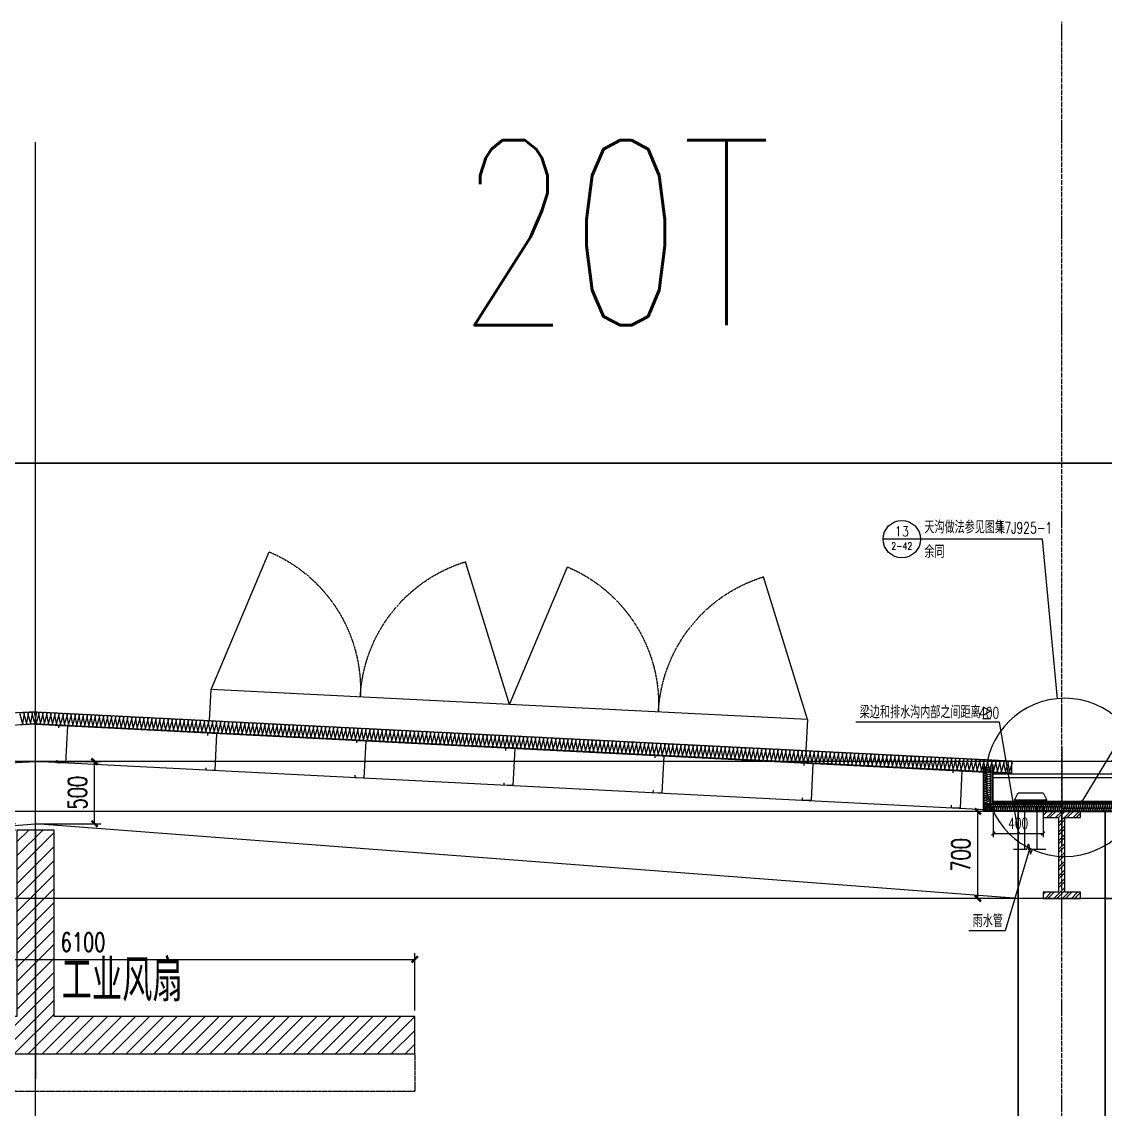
# Model space of a CAD drawing. Extents: x -1899985 to 1774885, y 556286 to 2175695.
# Drawn here: x -1080256 to -1071545, y 580763 to 589505 of the extents above; entities that cross this region are included whole.
import ezdxf
from ezdxf.enums import TextEntityAlignment as Align

# ---------------------------------------------------------------- set-up
doc = ezdxf.new("R2010")
doc.units = 0
doc.header["$LTSCALE"] = 10
doc.header["$MEASUREMENT"] = 0
for name, pattern in [('20剖面图$0$__DASH', [0.35, 0.25, -0.1]), ('20剖面图$0$DASH', [0.35, 0.25, -0.1]), ('20剖面图$0$DOTE', [2.42, 2, -0.2, 0.02, -0.2])]:
    doc.linetypes.add(name, pattern=pattern)
doc.layers.get('Defpoints').update_dxf_attribs({"color": 210})
for name, color, linetype in [('20剖面图$0$A-AXIS-DOTE', 14, '20剖面图$0$DOTE'), ('20剖面图$0$A-AXIS-SYMB', 3, 'Continuous'), ('20剖面图$0$A-HATCH-2', 251, 'Continuous'), ('20剖面图$0$A-LIN-V', 9, 'Continuous'), ('20剖面图$0$A-SFCE', 30, 'Continuous'), ('20剖面图$0$AS-COLN', 6, 'Continuous'), ('20剖面图$0$COLUMN', 9, 'Continuous'), ('20剖面图$0$DIM_SYMB', 3, 'Continuous'), ('20剖面图$0$PUB_TEXT', 7, 'Continuous'), ('20剖面图$0$建-墙-填充', 8, 'Continuous'), ('20剖面图$0$建-尺寸', 3, 'Continuous'), ('20剖面图$0$建-文字', 7, 'Continuous'), ('20剖面图$0$建-柱-钢', 9, 'Continuous'), ('A-LIN-V', 9, 'Continuous')]:
    doc.layers.add(name, color=color, linetype=linetype)
doc.styles.add('20剖面图$0$_TCH_DIM', font='SIMPLEX', dxfattribs={"bigfont": 'GBCBIG'})
doc.styles.add('20剖面图$0$_TCH_DIM_T3', font='SIMPLEX', dxfattribs={"width": 0.705882, "bigfont": 'GBCBIG'})
doc.styles.add('20剖面图$0$A-DIM_T3', font='SIMPLEX', dxfattribs={"width": 0.705882, "bigfont": 'GBCBIG'})
doc.styles.add('20剖面图$0$A-STANDARD', font='SIMPLEX', dxfattribs={"bigfont": 'GBCBIG'})
doc.dimstyles.new('20剖面图$0$_TCH_ARCH&&30', dxfattribs={"dimtxt": 89.25, "dimasz": 30, "dimexe": 30, "dimexo": 30, "dimgap": 37.875, "dimtad": 1, "dimdec": 0, "dimzin": 0, "dimdsep": 46, "dimtxsty": '20剖面图$0$_TCH_DIM_T3', "dimblk": '20剖面图$0$_ArchTick', "dimcen": 0.09, "dimclrt": 7, "dimazin": 2, "dimtfac": 1, "dimtdec": 0, "dimtix": 1, "dimtmove": 2, "dimatfit": 3, "dimfxl": 1, "dimtolj": 1, "dimtzin": 0, "dimarcsym": 0})
doc.dimstyles.new('20剖面图$0$A-DIM&&50', dxfattribs={"dimtxt": 148.75, "dimasz": 50, "dimexe": 50, "dimexo": 50, "dimgap": 63.125, "dimtad": 1, "dimdec": 0, "dimzin": 0, "dimdsep": 46, "dimtxsty": '20剖面图$0$A-DIM_T3', "dimblk": '20剖面图$0$_ArchTick', "dimcen": 0.09, "dimclrt": 7, "dimazin": 2, "dimtfac": 1, "dimtdec": 0, "dimtix": 1, "dimtmove": 2, "dimatfit": 3, "dimfxl": 1, "dimtolj": 1, "dimtzin": 0, "dimarcsym": 0})

# ---------------------------------------------------------------- blocks, each defined once
blk = doc.blocks.new('20剖面图$0$23423wer')
at = {"color": 1, "linetype": '20剖面图$0$DASH', "style": '20剖面图$0$A-STANDARD', "width": 0.705882}
blk.add_text('20T', height=1094.76, dxfattribs=at).set_placement((-1670578.3, 546945.3))
blk = doc.blocks.new('20剖面图$0$G$CBF9D2CED')
at = {"layer": '20剖面图$0$建-墙-填充'}
h = blk.add_hatch(dxfattribs=at)
h.set_pattern_fill('金属', color=256, scale=20, style=0)
h.set_pattern_definition([(45, (0, 0), (-35.3553, 35.3553), []), (45, (23.57, 0), (-35.3553, 35.3553), [])])
h.paths.add_polyline_path([(-150, 0), (-150, -50), (-25, -50), (-25, -650), (-150, -650), (-150, -700), (150, -700), (150, -650), (25, -650), (25, -50), (150, -50), (150, 0)])
at = {"layer": '20剖面图$0$建-柱-钢'}
for p, q in [((-150, 0), (-150, -50)), ((150, 0), (-150, 0)), ((150, -50), (150, 0)), ((-150, -50), (-25, -50)), ((-25, -50), (-25, -650)), ((25, -650), (25, -50)), ((25, -50), (150, -50)), ((-25, -650), (-150, -650)), ((-150, -650), (-150, -700)), ((150, -650), (25, -650)), ((150, -700), (150, -650)), ((-150, -700), (150, -700))]:
    blk.add_line(p, q, dxfattribs=at)
blk = doc.blocks.new('20剖面图$0$_ArchTick')
at = {"color": 0, "linetype": 'ByBlock', "const_width": 0.4}
blk.add_lwpolyline([(-0.5, -0.5), (0.5, 0.5)], dxfattribs=at)
blk = doc.blocks.new('*D548')
at = {"layer": '20剖面图$0$建-尺寸', "color": 0, "lineweight": -2, "transparency": 16777216}
for p, q in [((-519.6, 2150), (-519.6, 2200)), ((-160, 2150), (-569.6, 2150)), ((-160, 2100), (-569.6, 2100)), ((-519.6, 2100), (-519.6, 2150)), ((-519.6, 2100), (-519.6, 2050))]:
    blk.add_line(p, q, dxfattribs=at)
at = {"layer": 'Defpoints', "color": 0, "transparency": 16777216}
for p in [(-519.6, 2150), (-110, 2150), (-110, 2100)]:
    blk.add_point(p, dxfattribs=at)
at = {"layer": '20剖面图$0$建-尺寸', "color": 0, "lineweight": -2, "transparency": 16777216, "xscale": 50, "yscale": 50, "zscale": 50}
for p, rotation in [((-519.6, 2150), 270), ((-519.6, 2100), 90)]:
    blk.add_blockref('20剖面图$0$_ArchTick', p, dxfattribs=dict(at, rotation=rotation))
at = {"layer": '20剖面图$0$建-尺寸', "color": 7, "transparency": 16777216, "insert": (-657.1, 2125), "char_height": 148.75, "attachment_point": 5, "rotation": 90, "style": '20剖面图$0$A-DIM_T3'}
blk.add_mtext('\\A1;50', dxfattribs=at)
blk = doc.blocks.new('*D549')
at = {"layer": '20剖面图$0$建-尺寸', "color": 0, "lineweight": -2, "transparency": 16777216}
for p, q in [((-160, 2100), (-569.6, 2100)), ((-519.6, 300), (-519.6, 2100)), ((-160, 300), (-569.6, 300))]:
    blk.add_line(p, q, dxfattribs=at)
at = {"layer": 'Defpoints', "color": 0, "transparency": 16777216}
for p in [(-519.6, 2100), (-110, 2100), (-110, 300)]:
    blk.add_point(p, dxfattribs=at)
at = {"layer": '20剖面图$0$建-尺寸', "color": 0, "lineweight": -2, "transparency": 16777216, "xscale": 50, "yscale": 50, "zscale": 50}
for p, rotation in [((-519.6, 2100), 90), ((-519.6, 300), 270)]:
    blk.add_blockref('20剖面图$0$_ArchTick', p, dxfattribs=dict(at, rotation=rotation))
at = {"layer": '20剖面图$0$建-尺寸', "color": 7, "transparency": 16777216, "insert": (-657.1, 1200), "char_height": 148.75, "attachment_point": 5, "rotation": 90, "style": '20剖面图$0$A-DIM_T3'}
blk.add_mtext('\\A1;1800', dxfattribs=at)
blk = doc.blocks.new('*D550')
at = {"layer": '20剖面图$0$建-尺寸', "color": 0, "lineweight": -2, "transparency": 16777216}
for p, q in [((-519.6, 300), (-519.6, 350)), ((-160, 300), (-569.6, 300)), ((-519.6, 0), (-519.6, 300)), ((-160, 0), (-569.6, 0)), ((-519.6, 0), (-519.6, -50))]:
    blk.add_line(p, q, dxfattribs=at)
at = {"layer": 'Defpoints', "color": 0, "transparency": 16777216}
for p in [(-519.6, 300), (-110, 300), (-110, 0)]:
    blk.add_point(p, dxfattribs=at)
at = {"layer": '20剖面图$0$建-尺寸', "color": 0, "lineweight": -2, "transparency": 16777216, "xscale": 50, "yscale": 50, "zscale": 50}
for p, rotation in [((-519.6, 300), 270), ((-519.6, 0), 90)]:
    blk.add_blockref('20剖面图$0$_ArchTick', p, dxfattribs=dict(at, rotation=rotation))
at = {"layer": '20剖面图$0$建-尺寸', "color": 7, "transparency": 16777216, "insert": (-657.1, 150), "char_height": 148.75, "attachment_point": 5, "rotation": 90, "style": '20剖面图$0$A-DIM_T3'}
blk.add_mtext('\\A1;300', dxfattribs=at)
blk = doc.blocks.new('*D551')
at = {"layer": '20剖面图$0$建-尺寸', "color": 0, "lineweight": -2, "transparency": 16777216}
for p, q in [((-3050, 650), (-3050, 1110.2)), ((-3050, 1060.2), (3050, 1060.2)), ((3050, 650), (3050, 1110.2))]:
    blk.add_line(p, q, dxfattribs=at)
at = {"layer": 'Defpoints', "color": 0, "transparency": 16777216}
for p in [(3050, 1060.2), (-3050, 600), (3050, 600)]:
    blk.add_point(p, dxfattribs=at)
at = {"layer": '20剖面图$0$建-尺寸', "color": 0, "lineweight": -2, "transparency": 16777216, "xscale": 50, "yscale": 50, "zscale": 50, "rotation": 180}
blk.add_blockref('20剖面图$0$_ArchTick', (-3050, 1060.2), dxfattribs=at)
at = {"layer": '20剖面图$0$建-尺寸', "color": 0, "lineweight": -2, "transparency": 16777216, "xscale": 50, "yscale": 50, "zscale": 50}
blk.add_blockref('20剖面图$0$_ArchTick', (3050, 1060.2), dxfattribs=at)
at = {"layer": '20剖面图$0$建-尺寸', "color": 7, "transparency": 16777216, "insert": (382.4, 1197.7), "char_height": 148.75, "attachment_point": 5, "style": '20剖面图$0$A-DIM_T3'}
blk.add_mtext('\\A1;6100', dxfattribs=at)
blk = doc.blocks.new('*D595')
at = {"layer": '20剖面图$0$建-尺寸', "color": 0, "lineweight": -2, "transparency": 16777216}
for p, q in [((8250, 1100), (8775, 1100)), ((8725, 600), (8725, 1100)), ((8250, 600), (8775, 600))]:
    blk.add_line(p, q, dxfattribs=at)
at = {"layer": 'Defpoints', "color": 0, "transparency": 16777216}
for p in [(8200, 1100), (8725, 1100), (8200, 600)]:
    blk.add_point(p, dxfattribs=at)
at = {"layer": '20剖面图$0$建-尺寸', "color": 0, "lineweight": -2, "transparency": 16777216, "xscale": 50, "yscale": 50, "zscale": 50}
for p, rotation in [((8725, 1100), 90), ((8725, 600), 270)]:
    blk.add_blockref('20剖面图$0$_ArchTick', p, dxfattribs=dict(at, rotation=rotation))
at = {"layer": '20剖面图$0$建-尺寸', "color": 7, "transparency": 16777216, "insert": (8587.5, 850), "char_height": 148.75, "attachment_point": 5, "rotation": 90, "style": '20剖面图$0$A-DIM_T3'}
blk.add_mtext('\\A1;500', dxfattribs=at)
blk = doc.blocks.new('20剖面图$0$CURVEPATTERNLIB$SYSLIB$岩棉板')
at = {"color": 0}
for p, q in [((0, -17), (12, -67)), ((12, -67), (24, -17))]:
    blk.add_line(p, q, dxfattribs=at)
for centre, start, end in [((12, -17), 0, 180), ((0, -67), 270, 0), ((24, -67), 180, 270)]:
    blk.add_arc(centre, 12, start, end, dxfattribs=at)
blk = doc.blocks.new('*D596')
at = {"layer": '20剖面图$0$建-尺寸', "color": 0, "lineweight": -2, "transparency": 16777216}
for p, q in [((16150, 700), (15776.2, 700)), ((15826.2, 0), (15826.2, 700)), ((16150, 0), (15776.2, 0))]:
    blk.add_line(p, q, dxfattribs=at)
at = {"layer": 'Defpoints', "color": 0, "transparency": 16777216}
for p in [(15826.2, 700), (16200, 700), (16200, 0)]:
    blk.add_point(p, dxfattribs=at)
at = {"layer": '20剖面图$0$建-尺寸', "color": 0, "lineweight": -2, "transparency": 16777216, "xscale": 50, "yscale": 50, "zscale": 50}
for p, rotation in [((15826.2, 700), 90), ((15826.2, 0), 270)]:
    blk.add_blockref('20剖面图$0$_ArchTick', p, dxfattribs=dict(at, rotation=rotation))
at = {"layer": '20剖面图$0$建-尺寸', "color": 7, "transparency": 16777216, "insert": (15688.7, 350), "char_height": 148.75, "attachment_point": 5, "rotation": 90, "style": '20剖面图$0$A-DIM_T3'}
blk.add_mtext('\\A1;700', dxfattribs=at)
blk = doc.blocks.new('*D597')
at = {"layer": '20剖面图$0$建-尺寸', "color": 0, "lineweight": -2, "transparency": 16777216}
for p, q in [((350, 700), (836.4, 700)), ((786.4, 0), (786.4, 700)), ((350, 0), (836.4, 0))]:
    blk.add_line(p, q, dxfattribs=at)
at = {"layer": 'Defpoints', "color": 0, "transparency": 16777216}
for p in [(300, 700), (786.4, 700), (300, 0)]:
    blk.add_point(p, dxfattribs=at)
at = {"layer": '20剖面图$0$建-尺寸', "color": 0, "lineweight": -2, "transparency": 16777216, "xscale": 50, "yscale": 50, "zscale": 50}
for p, rotation in [((786.4, 700), 90), ((786.4, 0), 270)]:
    blk.add_blockref('20剖面图$0$_ArchTick', p, dxfattribs=dict(at, rotation=rotation))
at = {"layer": '20剖面图$0$建-尺寸', "color": 7, "transparency": 16777216, "insert": (648.9, 350), "char_height": 148.75, "attachment_point": 5, "rotation": 90, "style": '20剖面图$0$A-DIM_T3'}
blk.add_mtext('\\A1;700', dxfattribs=at)
blk = doc.blocks.new('*D594')
at = {"layer": '20剖面图$0$建-尺寸', "color": 0, "lineweight": -2, "transparency": 16777216}
for p, q in [((-1777489.3, 580880.8), (-1777473.7, 581190.4)), ((-1777476.2, 581140.5), (-1772682.3, 580899.3)), ((-1772695.3, 580639.6), (-1772679.7, 580949.2))]:
    blk.add_line(p, q, dxfattribs=at)
at = {"layer": 'Defpoints', "color": 0, "transparency": 16777216}
for p in [(-1772682.3, 580899.3), (-1777491.8, 580830.9), (-1772697.8, 580589.7)]:
    blk.add_point(p, dxfattribs=at)
at = {"layer": '20剖面图$0$建-尺寸', "color": 0, "lineweight": -2, "transparency": 16777216, "xscale": 50, "yscale": 50, "zscale": 50}
for p, rotation in [((-1777476.2, 581140.5), 177.1195904165195), ((-1772682.3, 580899.3), 357.1195904165195)]:
    blk.add_blockref('20剖面图$0$_ArchTick', p, dxfattribs=dict(at, rotation=rotation))
at = {"layer": '20剖面图$0$建-尺寸', "color": 7, "transparency": 16777216, "insert": (-1775072.3, 581157.2), "char_height": 148.75, "attachment_point": 5, "rotation": 357.11959, "style": '20剖面图$0$A-DIM_T3'}
blk.add_mtext('\\A1;4800', dxfattribs=at)
blk = doc.blocks.new('20剖面图$0$$LinePat$岩棉板')
at = {"color": 0}
for p, q in [((0, -17), (12, -67)), ((12, -67), (24, -17))]:
    blk.add_line(p, q, dxfattribs=at)
for points in [[(24, -1.5), (0, -1.5)], [(24, -84), (0, -84)]]:
    blk.add_lwpolyline(points)
for centre, start, end in [((12, -17), 0, 180), ((0, -67), 270, 0), ((24, -67), 180, 270)]:
    blk.add_arc(centre, 12, start, end, dxfattribs=at)
blk = doc.blocks.new('*D572')
at = {"layer": '20剖面图$0$A-AXIS-SYMB', "color": 0, "lineweight": -2, "transparency": 16777216}
for p, q in [((1161223.6, -3405789.3), (1161223.6, -3406047.3)), ((1161623.6, -3405789.3), (1161623.6, -3406047.3)), ((1161223.6, -3406017.3), (1161623.6, -3406017.3))]:
    blk.add_line(p, q, dxfattribs=at)
at = {"layer": 'Defpoints', "color": 0, "transparency": 16777216}
for p in [(1161223.6, -3405759.3), (1161623.6, -3405759.3), (1161623.6, -3406017.3)]:
    blk.add_point(p, dxfattribs=at)
at = {"layer": '20剖面图$0$A-AXIS-SYMB', "color": 0, "lineweight": -2, "transparency": 16777216, "xscale": 30, "yscale": 30, "zscale": 30, "rotation": 180}
blk.add_blockref('20剖面图$0$_ArchTick', (1161223.6, -3406017.3), dxfattribs=at)
at = {"layer": '20剖面图$0$A-AXIS-SYMB', "color": 0, "lineweight": -2, "transparency": 16777216, "xscale": 30, "yscale": 30, "zscale": 30}
blk.add_blockref('20剖面图$0$_ArchTick', (1161623.6, -3406017.3), dxfattribs=at)
at = {"layer": '20剖面图$0$A-AXIS-SYMB', "color": 7, "transparency": 16777216, "insert": (1161423.6, -3405934.8), "char_height": 89.25, "attachment_point": 5, "style": '20剖面图$0$_TCH_DIM_T3'}
blk.add_mtext('\\A1;400', dxfattribs=at)
blk = doc.blocks.new('20剖面图$0$G$C2C10B007')
at = {"layer": '20剖面图$0$A-LIN-V'}
h = blk.add_hatch(dxfattribs=at)
h.set_pattern_fill('ANSI31', color=252, scale=50)
h.set_pattern_definition([(45, (0, 400), (-56.1266, 56.1266), [])])
h.paths.add_polyline_path([(-150, 600), (-3050, 600), (-3050, 300), (3050, 300), (3050, 600), (150, 600), (150, 2100), (-150, 2100)])
at = {"layer": '20剖面图$0$A-AXIS-DOTE', "linetype": '20剖面图$0$__DASH', "ltscale": 2}
blk.add_lwpolyline([(0, 2100), (0, 100)], dxfattribs=at)
at = {"layer": '20剖面图$0$A-LIN-V'}
blk.add_lwpolyline([(-150, 600), (-3050, 600), (-3050, 300), (3050, 300), (3050, 600), (150, 600), (150, 2100), (-150, 2100), (-150, 600)], dxfattribs=at)
at = {"layer": '20剖面图$0$A-SFCE', "linetype": '20剖面图$0$DASH'}
for p, q in [((-3050, 300), (-3050, 0)), ((3050, 300), (3050, 0)), ((-3050, 0), (3050, 0))]:
    blk.add_line(p, q, dxfattribs=at)
at = {"layer": '20剖面图$0$建-文字', "style": '20剖面图$0$A-STANDARD'}
blk.add_text('工业风扇', height=337.59, dxfattribs=at).set_placement((210.4, 722.5))
at = {"layer": '20剖面图$0$建-尺寸'}
for p1, p2, picture, middle in [((-110, 2100), (-110, 2150), '*D548', (-657.1, 2125)), ((-110, 300), (-110, 2100), '*D549', (-657.1, 1200)), ((-110, 0), (-110, 300), '*D550', (-657.1, 150))]:
    dim = blk.add_aligned_dim(p1=p1, p2=p2, distance=409.6, dimstyle='20剖面图$0$A-DIM&&50', dxfattribs=at)
    dim.commit()
    dim.dimension.update_dxf_attribs({"geometry": picture, "text_midpoint": middle})
dim = blk.add_linear_dim(base=(3050, 1060.2), p1=(-3050, 600), p2=(3050, 600), angle=0, dimstyle='20剖面图$0$A-DIM&&50', dxfattribs=at)
dim.commit()
dim.dimension.update_dxf_attribs({"geometry": '*D551', "text_midpoint": (382.4, 1197.7), "dimtype": 161})
blk = doc.blocks.new('20剖面图$0$55555')
at = {"layer": '20剖面图$0$A-AXIS-DOTE', "linetype": '20剖面图$0$__DASH', "ltscale": 2}
blk.add_line((8250, -3360.7), (8250, 6078.5), dxfattribs=at)
at = {"layer": '20剖面图$0$A-LIN-V', "color": 4}
for p, q in [((350, 700), (8250, 1100)), ((16150, 700), (8250, 1100)), ((350, 0), (8250, 600)), ((16150, 0), (8250, 600))]:
    blk.add_line(p, q, dxfattribs=at)
at = {"layer": '20剖面图$0$A-LIN-V'}
for points in [[(8436.4, 1371), (8437.4, 1390.9), (8507.3, 1387.4), (8492.3, 1087.8), (8422.3, 1091.3), (8423.3, 1111.3)], [(9634.9, 1310.7), (9635.9, 1330.6), (9705.8, 1327.1), (9690.7, 1027.5), (9620.8, 1031), (9621.8, 1051)], [(10833.4, 1250.4), (10834.4, 1270.3), (10904.3, 1266.8), (10889.2, 967.2), (10819.3, 970.7), (10820.3, 990.7)], [(12031.9, 1190.1), (12032.9, 1210), (12102.8, 1206.5), (12087.7, 906.9), (12017.8, 910.4), (12018.8, 930.4)], [(13230.3, 1129.8), (13231.4, 1149.7), (13301.3, 1146.2), (13286.2, 846.6), (13216.3, 850.1), (13217.3, 870.1)], [(14428.8, 1069.5), (14429.8, 1089.4), (14499.7, 1085.9), (14484.7, 786.3), (14414.8, 789.8), (14415.8, 809.8)], [(15627.3, 1009.2), (15628.3, 1029.1), (15698.2, 1025.6), (15683.2, 726), (15613.2, 729.5), (15614.3, 749.5)]]:
    blk.add_lwpolyline(points, dxfattribs=at)
at = {"layer": '20剖面图$0$AS-COLN'}
for p, q in [((8250, 1500.5), (401.1, 1105.6)), ((8250, 1500.5), (16098.9, 1105.6)), ((8250, 1400.4), (400.1, 1005.4)), ((8250, 1400.4), (16099.9, 1005.4)), ((16099.9, 1005.4), (16098.9, 1105.6))]:
    blk.add_line(p, q, dxfattribs=at)
at = {"layer": '20剖面图$0$COLUMN'}
for points in [[(-350, 700), (-350, -14200), (350, -14200), (350, 700)], [(16850, 700), (16850, -14200), (16150, -14200), (16150, 700)]]:
    blk.add_lwpolyline(points, close=True, dxfattribs=at)
at = {"layer": '20剖面图$0$A-HATCH-2', "xscale": -1.354458951392196, "yscale": 1.351351351351351, "zscale": 1.351351351351351}
for p, rotation in [((8157.5, 1502.9), 2.88037755284905), ((8190, 1504.5), 2.88037755284905), ((8222.5, 1506.1), 2.88037755284905), ((8254.9, 1507.8), 2.88037755284905), ((8277.5, 1506.1), 357.1196224471509), ((8310, 1504.5), 357.1196224471509), ((8342.5, 1502.9), 357.1196224471509), ((8374.9, 1501.2), 357.1196224471509), ((8407.4, 1499.6), 357.1196224471509), ((8439.9, 1498), 357.1196224471509), ((8472.3, 1496.3), 357.1196224471509), ((8504.8, 1494.7), 357.1196224471509), ((8537.3, 1493.1), 357.1196224471509), ((8569.7, 1491.4), 357.1196224471509), ((8602.2, 1489.8), 357.1196224471509), ((8634.7, 1488.2), 357.1196224471509), ((8667.1, 1486.5), 357.1196224471509), ((8699.6, 1484.9), 357.1196224471509), ((8732.1, 1483.3), 357.1196224471509), ((8764.5, 1481.6), 357.1196224471509), ((8797, 1480), 357.1196224471509), ((8829.5, 1478.4), 357.1196224471509), ((8861.9, 1476.7), 357.1196224471509), ((8894.4, 1475.1), 357.1196224471509), ((8926.9, 1473.5), 357.1196224471509), ((8959.3, 1471.8), 357.1196224471509), ((8991.8, 1470.2), 357.1196224471509), ((9024.3, 1468.6), 357.1196224471509), ((9056.7, 1466.9), 357.1196224471509), ((9089.2, 1465.3), 357.1196224471509), ((9121.7, 1463.7), 357.1196224471509), ((9154.1, 1462), 357.1196224471509), ((9186.6, 1460.4), 357.1196224471509), ((9219.1, 1458.8), 357.1196224471509), ((9251.5, 1457.1), 357.1196224471509), ((9284, 1455.5), 357.1196224471509), ((9316.5, 1453.9), 357.1196224471509), ((9348.9, 1452.2), 357.1196224471509), ((9381.4, 1450.6), 357.1196224471509), ((9413.9, 1449), 357.1196224471509), ((9446.3, 1447.3), 357.1196224471509), ((9478.8, 1445.7), 357.1196224471509), ((9511.3, 1444.1), 357.1196224471509), ((9543.7, 1442.4), 357.1196224471509), ((9576.2, 1440.8), 357.1196224471509), ((9608.7, 1439.2), 357.1196224471509), ((9641.1, 1437.5), 357.1196224471509), ((9673.6, 1435.9), 357.1196224471509), ((9706.1, 1434.3), 357.1196224471509), ((9738.5, 1432.6), 357.1196224471509), ((9771, 1431), 357.1196224471509), ((9803.4, 1429.4), 357.1196224471509), ((9835.9, 1427.7), 357.1196224471509), ((9868.4, 1426.1), 357.1196224471509), ((9900.8, 1424.5), 357.1196224471509), ((9933.3, 1422.8), 357.1196224471509), ((9965.8, 1421.2), 357.1196224471509), ((9998.2, 1419.6), 357.1196224471509), ((10030.7, 1417.9), 357.1196224471509), ((10063.2, 1416.3), 357.1196224471509), ((10095.6, 1414.7), 357.1196224471509), ((10128.1, 1413), 357.1196224471509), ((10160.6, 1411.4), 357.1196224471509), ((10193, 1409.8), 357.1196224471509), ((10225.5, 1408.1), 357.1196224471509), ((10258, 1406.5), 357.1196224471509), ((10290.4, 1404.9), 357.1196224471509), ((10322.9, 1403.2), 357.1196224471509), ((10355.4, 1401.6), 357.1196224471509), ((10387.8, 1400), 357.1196224471509), ((10420.3, 1398.3), 357.1196224471509), ((10452.8, 1396.7), 357.1196224471509), ((10485.2, 1395.1), 357.1196224471509), ((10517.7, 1393.4), 357.1196224471509), ((10550.2, 1391.8), 357.1196224471509), ((10582.6, 1390.1), 357.1196224471509), ((10615.1, 1388.5), 357.1196224471509), ((10647.6, 1386.9), 357.1196224471509), ((10680, 1385.2), 357.1196224471509), ((10712.5, 1383.6), 357.1196224471509), ((10745, 1382), 357.1196224471509), ((10777.4, 1380.3), 357.1196224471509), ((10809.9, 1378.7), 357.1196224471509), ((10842.4, 1377.1), 357.1196224471509), ((10874.8, 1375.4), 357.1196224471509), ((10907.3, 1373.8), 357.1196224471509), ((10939.8, 1372.2), 357.1196224471509), ((10972.2, 1370.5), 357.1196224471509), ((11004.7, 1368.9), 357.1196224471509), ((11037.2, 1367.3), 357.1196224471509), ((11069.6, 1365.6), 357.1196224471509), ((11102.1, 1364), 357.1196224471509), ((11134.6, 1362.4), 357.1196224471509), ((11167, 1360.7), 357.1196224471509), ((11199.5, 1359.1), 357.1196224471509), ((11231.9, 1357.5), 357.1196224471509), ((11264.4, 1355.8), 357.1196224471509), ((11296.9, 1354.2), 357.1196224471509), ((11329.3, 1352.6), 357.1196224471509), ((11361.8, 1350.9), 357.1196224471509), ((11394.3, 1349.3), 357.1196224471509), ((11426.7, 1347.7), 357.1196224471509), ((11459.2, 1346), 357.1196224471509), ((11491.7, 1344.4), 357.1196224471509), ((11524.1, 1342.8), 357.1196224471509), ((11556.6, 1341.1), 357.1196224471509), ((11589.1, 1339.5), 357.1196224471509), ((11621.5, 1337.9), 357.1196224471509), ((11654, 1336.2), 357.1196224471509), ((11686.5, 1334.6), 357.1196224471509), ((11718.9, 1333), 357.1196224471509), ((11751.4, 1331.3), 357.1196224471509), ((11783.9, 1329.7), 357.1196224471509), ((11816.3, 1328.1), 357.1196224471509), ((11848.8, 1326.4), 357.1196224471509), ((11881.3, 1324.8), 357.1196224471509), ((11913.7, 1323.2), 357.1196224471509), ((11946.2, 1321.5), 357.1196224471509), ((11978.7, 1319.9), 357.1196224471509), ((12011.1, 1318.3), 357.1196224471509), ((12043.6, 1316.6), 357.1196224471509), ((12076.1, 1315), 357.1196224471509), ((12108.5, 1313.4), 357.1196224471509), ((12141, 1311.7), 357.1196224471509), ((12173.5, 1310.1), 357.1196224471509), ((12205.9, 1308.5), 357.1196224471509), ((12238.4, 1306.8), 357.1196224471509), ((12270.9, 1305.2), 357.1196224471509), ((12303.3, 1303.6), 357.1196224471509), ((12335.8, 1301.9), 357.1196224471509), ((12368.3, 1300.3), 357.1196224471509), ((12400.7, 1298.7), 357.1196224471509), ((12433.2, 1297), 357.1196224471509), ((12465.7, 1295.4), 357.1196224471509), ((12498.1, 1293.8), 357.1196224471509), ((12530.6, 1292.1), 357.1196224471509), ((12563.1, 1290.5), 357.1196224471509), ((12595.5, 1288.9), 357.1196224471509), ((12628, 1287.2), 357.1196224471509), ((12660.5, 1285.6), 357.1196224471509), ((12692.9, 1284), 357.1196224471509), ((12725.4, 1282.3), 357.1196224471509), ((12757.8, 1280.7), 357.1196224471509), ((12790.3, 1279.1), 357.1196224471509), ((12822.8, 1277.4), 357.1196224471509), ((12855.2, 1275.8), 357.1196224471509), ((12887.7, 1274.2), 357.1196224471509), ((12920.2, 1272.5), 357.1196224471509), ((12952.6, 1270.9), 357.1196224471509), ((12985.1, 1269.3), 357.1196224471509), ((13017.6, 1267.6), 357.1196224471509), ((13050, 1266), 357.1196224471509), ((13082.5, 1264.4), 357.1196224471509), ((13115, 1262.7), 357.1196224471509), ((13147.4, 1261.1), 357.1196224471509), ((13179.9, 1259.5), 357.1196224471509), ((13212.4, 1257.8), 357.1196224471509), ((13244.8, 1256.2), 357.1196224471509), ((13277.3, 1254.6), 357.1196224471509), ((13309.8, 1252.9), 357.1196224471509), ((13342.2, 1251.3), 357.1196224471509), ((13374.7, 1249.7), 357.1196224471509), ((13407.2, 1248), 357.1196224471509), ((13439.6, 1246.4), 357.1196224471509), ((13472.1, 1244.8), 357.1196224471509), ((13504.6, 1243.1), 357.1196224471509), ((13537, 1241.5), 357.1196224471509), ((13569.5, 1239.9), 357.1196224471509), ((13602, 1238.2), 357.1196224471509), ((13634.4, 1236.6), 357.1196224471509), ((13666.9, 1235), 357.1196224471509), ((13699.4, 1233.3), 357.1196224471509), ((13731.8, 1231.7), 357.1196224471509), ((13764.3, 1230.1), 357.1196224471509), ((13796.8, 1228.4), 357.1196224471509), ((13829.2, 1226.8), 357.1196224471509), ((13861.7, 1225.2), 357.1196224471509), ((13894.2, 1223.5), 357.1196224471509), ((13926.6, 1221.9), 357.1196224471509), ((13959.1, 1220.3), 357.1196224471509), ((13991.6, 1218.6), 357.1196224471509), ((14024, 1217), 357.1196224471509), ((14056.5, 1215.4), 357.1196224471509), ((14089, 1213.7), 357.1196224471509), ((14121.4, 1212.1), 357.1196224471509), ((14153.9, 1210.5), 357.1196224471509), ((14186.4, 1208.8), 357.1196224471509), ((14218.8, 1207.2), 357.1196224471509), ((14251.3, 1205.6), 357.1196224471509), ((14283.7, 1203.9), 357.1196224471509), ((14316.2, 1202.3), 357.1196224471509), ((14348.7, 1200.7), 357.1196224471509), ((14381.1, 1199), 357.1196224471509), ((14413.6, 1197.4), 357.1196224471509), ((14446.1, 1195.8), 357.1196224471509), ((14478.5, 1194.1), 357.1196224471509), ((14511, 1192.5), 357.1196224471509), ((14543.5, 1190.9), 357.1196224471509), ((14575.9, 1189.2), 357.1196224471509), ((14608.4, 1187.6), 357.1196224471509), ((14640.9, 1186), 357.1196224471509), ((14673.3, 1184.3), 357.1196224471509), ((14705.8, 1182.7), 357.1196224471509), ((14738.3, 1181.1), 357.1196224471509), ((14770.7, 1179.4), 357.1196224471509), ((14803.2, 1177.8), 357.1196224471509), ((14835.7, 1176.2), 357.1196224471509), ((14868.1, 1174.5), 357.1196224471509), ((14900.6, 1172.9), 357.1196224471509), ((14933.1, 1171.3), 357.1196224471509), ((14965.5, 1169.6), 357.1196224471509), ((14998, 1168), 357.1196224471509), ((15030.5, 1166.4), 357.1196224471509), ((15062.9, 1164.7), 357.1196224471509), ((15095.4, 1163.1), 357.1196224471509), ((15127.9, 1161.5), 357.1196224471509), ((15160.3, 1159.8), 357.1196224471509), ((15192.8, 1158.2), 357.1196224471509), ((15225.3, 1156.6), 357.1196224471509), ((15257.7, 1154.9), 357.1196224471509), ((15290.2, 1153.3), 357.1196224471509), ((15322.7, 1151.7), 357.1196224471509), ((15355.1, 1150), 357.1196224471509), ((15387.6, 1148.4), 357.1196224471509), ((15420.1, 1146.8), 357.1196224471509), ((15452.5, 1145.1), 357.1196224471509), ((15485, 1143.5), 357.1196224471509), ((15517.5, 1141.9), 357.1196224471509), ((15549.9, 1140.2), 357.1196224471509), ((15582.4, 1138.6), 357.1196224471509), ((15614.9, 1137), 357.1196224471509), ((15647.3, 1135.3), 357.1196224471509), ((15679.8, 1133.7), 357.1196224471509), ((15712.3, 1132.1), 357.1196224471509), ((15744.7, 1130.4), 357.1196224471509), ((15777.2, 1128.8), 357.1196224471509), ((15809.6, 1127.2), 357.1196224471509), ((15842.1, 1125.5), 357.1196224471509), ((15874.6, 1123.9), 357.1196224471509), ((15907, 1122.3), 357.1196224471509), ((15939.5, 1120.6), 357.1196224471509), ((15972, 1119), 357.1196224471509), ((16004.4, 1117.4), 357.1196224471509), ((16036.9, 1115.7), 357.1196224471509), ((16069.4, 1114.1), 357.1196224471509), ((16101.8, 1112.5), 357.1196224471509)]:
    blk.add_blockref('20剖面图$0$CURVEPATTERNLIB$SYSLIB$岩棉板', p, dxfattribs=dict(at, rotation=rotation))
at = {"layer": '20剖面图$0$A-LIN-V'}
for name, p in [('20剖面图$0$G$CBF9D2CED', (0, 700)), ('20剖面图$0$G$CBF9D2CED', (16500, 700)), ('20剖面图$0$G$C2C10B007', (8250, -1550))]:
    blk.add_blockref(name, p, dxfattribs=at)
at = {"layer": '20剖面图$0$建-尺寸'}
for p1, p2, distance, picture, middle in [((8200, 600), (8200, 1100), -525, '*D595', (8587.5, 850)), ((300, 0), (300, 700), -486.4, '*D597', (648.9, 350)), ((16200, 0), (16200, 700), 373.8, '*D596', (15688.7, 350))]:
    dim = blk.add_aligned_dim(p1=p1, p2=p2, distance=distance, dimstyle='20剖面图$0$A-DIM&&50', dxfattribs=at)
    dim.commit()
    dim.dimension.update_dxf_attribs({"geometry": picture, "text_midpoint": middle})
blk = doc.blocks.new('20剖面图$0$1231534634654')
at = {"layer": '20剖面图$0$A-LIN-V'}
blk.add_line((-1777491.8, 580830.9), (-1777504.3, 580581.2), dxfattribs=at)
for points in [[(-1777491.8, 580830.9), (-1777025.2, 581936.5)], [(-1775094.8, 580710.3), (-1775448, 581857.1)], [(-1775094.8, 580710.3), (-1774628.2, 581815.9)], [(-1772697.8, 580589.7), (-1773051.1, 581736.5)], [(-1777491.8, 580830.9), (-1772697.8, 580589.7)], [(-1772710.4, 580340), (-1772697.8, 580589.7)]]:
    blk.add_lwpolyline(points, dxfattribs=at)
at = {"layer": '20剖面图$0$A-LIN-V', "linetype": '20剖面图$0$DASH'}
for centre, start, end in [((-1777491.8, 580830.9), 357.11957, 67.11959), ((-1775094.8, 580710.3), 107.11959, 177.11961), ((-1775094.8, 580710.3), 357.11957, 67.11959), ((-1772697.8, 580589.7), 107.11959, 177.11961)]:
    blk.add_arc(centre, 1200, start, end, dxfattribs=at)
at = {"layer": '20剖面图$0$建-尺寸'}
dim = blk.add_aligned_dim(p1=(-1777491.8, 580830.9), p2=(-1772697.8, 580589.7), distance=310, dimstyle='20剖面图$0$A-DIM&&50', dxfattribs=at)
dim.commit()
dim.dimension.update_dxf_attribs({"geometry": '*D594', "text_midpoint": (-1775072.3, 581157.2)})
blk = doc.blocks.new('20剖面图$0$42432')
at = {"layer": '20剖面图$0$A-LIN-V', "xscale": -1, "rotation": 354.2392448943365}
blk.add_blockref('20剖面图$0$1231534634654', (-3515469.6, 181213.9), dxfattribs=at)
blk = doc.blocks.new('20剖面图$0$2342424242')
at = {"layer": '20剖面图$0$A-LIN-V'}
h = blk.add_hatch(dxfattribs=at)
h.set_pattern_fill('金属', color=256, scale=10)
h.set_pattern_definition([(45, (0, 0), (-17.67766953, 17.67766953), []), (45, (11.785, 0), (-17.67766953, 17.67766953), [])])
h.paths.add_polyline_path([(1161223.6, -3405469.3), (1161213.6, -3405469.3), (1161213.6, -3405769.3), (1162328.6, -3405769.3), (1162328.6, -3405469.3), (1162318.6, -3405469.3), (1162318.6, -3405759.3), (1161223.6, -3405759.3)])
at = {"layer": '20剖面图$0$A-AXIS-DOTE', "linetype": '20剖面图$0$__DASH', "ltscale": 2}
blk.add_line((1161773.6, -3405320), (1161773.6, -3406120), dxfattribs=at)
at = {"layer": '20剖面图$0$A-AXIS-SYMB'}
for p, q in [((1161938.6, -3405760), (1162340, -3405093.4)), ((1162340, -3405093.4), (1162945.1, -3405093.4)), ((1161515, -3406142.1), (1161317.7, -3406800.9)), ((1161317.7, -3406800.9), (1161026.4, -3406800.9))]:
    blk.add_line(p, q, dxfattribs=at)
at = {"layer": '20剖面图$0$A-AXIS-SYMB', "color": 1}
for p, q in [((1161272.2, -3405123.4), (1160118.6, -3405123.4)), ((1161426.2, -3406012.6), (1161272.2, -3405123.4))]:
    blk.add_line(p, q, dxfattribs=at)
at = {"layer": '20剖面图$0$A-AXIS-SYMB', "const_width": 12}
for points in [[(1161935.5, -3405765.1, 1), (1161941.7, -3405754.9, 1)], [(1161516.8, -3406136.3, 1), (1161513.3, -3406147.8, 1)]]:
    blk.add_lwpolyline(points, format="xyb", close=True, dxfattribs=at)
at = {"layer": '20剖面图$0$A-AXIS-SYMB', "color": 1, "const_width": 12}
blk.add_lwpolyline([(1161427.3, -3406018.5, 1), (1161425.2, -3406006.6, 1)], format="xyb", close=True, dxfattribs=at)
at = {"layer": '20剖面图$0$A-LIN-V'}
for points in [[(1161223.6, -3405469.3), (1161213.6, -3405469.3), (1161213.6, -3405769.3), (1162328.6, -3405769.3), (1162328.6, -3405469.3), (1162318.6, -3405469.3), (1162318.6, -3405469.3), (1162318.6, -3405469.3), (1162318.6, -3405759.3), (1161223.6, -3405759.3), (1161223.6, -3405469.3)], [(1161393.6, -3405749.3), (1161423.6, -3405690), (1161623.6, -3405690), (1161653.6, -3405749.3), (1161393.6, -3405749.3)], [(1161473.6, -3405749.3), (1161473.6, -3406142.1)], [(1161573.6, -3405749.3), (1161573.6, -3406142.1)]]:
    blk.add_lwpolyline(points, dxfattribs=at)
at = {"layer": '20剖面图$0$A-LIN-V', "linetype": '20剖面图$0$DASH', "ltscale": 0.3}
for points in [[(1162318.6, -3405540.9), (1161223.6, -3405540.9)], [(1162318.6, -3405570.9), (1161223.6, -3405570.9)]]:
    blk.add_lwpolyline(points, dxfattribs=at)
at = {"layer": '20剖面图$0$DIM_SYMB'}
blk.add_lwpolyline([(1161384.9, -3406142.1), (1161492.4, -3406142.1), (1161507.6, -3406100.1), (1161522.5, -3406184.1), (1161537.4, -3406142.1), (1161644.9, -3406142.1)], dxfattribs=at)
at = {"layer": '20剖面图$0$A-LIN-V', "yscale": 0.7272727272727273, "zscale": 0.7272727272727273}
for p, xscale, rotation in [((1161143.6, -3405479.3), -0.7499999999999999, 90), ((1161143.6, -3405497.3), -0.7499999999999999, 90), ((1161143.6, -3405515.3), -0.7499999999999999, 90), ((1161143.6, -3405533.3), -0.7499999999999999, 90), ((1162398.6, -3405479.3), 0.7499999999999999, 270), ((1162398.6, -3405497.3), 0.7499999999999999, 270), ((1162398.6, -3405515.3), 0.7499999999999999, 270), ((1162398.6, -3405533.3), 0.7499999999999999, 270), ((1161143.6, -3405551.3), -0.7499999999999999, 90), ((1161143.6, -3405569.3), -0.7499999999999999, 90), ((1161143.6, -3405587.3), -0.7499999999999999, 90), ((1161143.6, -3405605.3), -0.7499999999999999, 90), ((1161143.6, -3405623.3), -0.7499999999999999, 90), ((1162398.6, -3405551.3), 0.7499999999999999, 270), ((1162398.6, -3405569.3), 0.7499999999999999, 270), ((1162398.6, -3405587.3), 0.7499999999999999, 270), ((1162398.6, -3405605.3), 0.7499999999999999, 270), ((1162398.6, -3405623.3), 0.7499999999999999, 270), ((1161143.6, -3405641.3), -0.7499999999999999, 90), ((1161143.6, -3405659.3), -0.7499999999999999, 90), ((1161143.6, -3405677.3), -0.7499999999999999, 90), ((1161143.6, -3405695.3), -0.7499999999999999, 90), ((1162398.6, -3405641.3), 0.7499999999999999, 270), ((1162398.6, -3405659.3), 0.7499999999999999, 270), ((1162398.6, -3405677.3), 0.7499999999999999, 270), ((1162398.6, -3405695.3), 0.7499999999999999, 270), ((1161143.6, -3405839.3), -0.7291666728024547, 180), ((1161143.6, -3405713.3), -0.7499999999999999, 90), ((1161143.6, -3405731.3), -0.7499999999999999, 90), ((1161143.6, -3405749.3), -0.7499999999999999, 90), ((1161143.6, -3405767.3), -0.7499999999999999, 90), ((1161143.6, -3405785.3), -0.7499999999999999, 90), ((1161161.1, -3405839.3), -0.7291666728024547, 180), ((1161178.6, -3405839.3), -0.7291666728024547, 180), ((1161196.1, -3405839.3), -0.7291666728024547, 180), ((1161213.6, -3405839.3), -0.7291666728024547, 180), ((1161231.1, -3405839.3), -0.7291666728024547, 180), ((1161248.6, -3405839.3), -0.7291666728024547, 180), ((1161266.1, -3405839.3), -0.7291666728024547, 180), ((1161283.6, -3405839.3), -0.7291666728024547, 180), ((1161301.1, -3405839.3), -0.7291666728024547, 180), ((1161318.6, -3405839.3), -0.7291666728024547, 180), ((1161336.1, -3405839.3), -0.7291666728024547, 180), ((1161353.6, -3405839.3), -0.7291666728024547, 180), ((1161371.1, -3405839.3), -0.7291666728024547, 180), ((1161388.6, -3405839.3), -0.7291666728024547, 180), ((1161406.1, -3405839.3), -0.7291666728024547, 180), ((1161423.6, -3405839.3), -0.7291666728024547, 180), ((1161441.1, -3405839.3), -0.7291666728024547, 180), ((1161458.6, -3405839.3), -0.7291666728024547, 180), ((1161476.1, -3405839.3), -0.7291666728024547, 180), ((1161493.6, -3405839.3), -0.7291666728024547, 180), ((1161511.1, -3405839.3), -0.7291666728024547, 180), ((1161528.6, -3405839.3), -0.7291666728024547, 180), ((1161546.1, -3405839.3), -0.7291666728024547, 180), ((1161563.6, -3405839.3), -0.7291666728024547, 180), ((1161581.1, -3405839.3), -0.7291666728024547, 180), ((1161598.6, -3405839.3), -0.7291666728024547, 180), ((1161616.1, -3405839.3), -0.7291666728024547, 180), ((1161633.6, -3405839.3), -0.7291666728024547, 180), ((1161651.1, -3405839.3), -0.7291666728024547, 180), ((1161668.6, -3405839.3), -0.7291666728024547, 180), ((1161686.1, -3405839.3), -0.7291666728024547, 180), ((1161703.6, -3405839.3), -0.7291666728024547, 180), ((1161721.1, -3405839.3), -0.7291666728024547, 180), ((1161738.6, -3405839.3), -0.7291666728024547, 180), ((1161756.1, -3405839.3), -0.7291666728024547, 180), ((1161791.4, -3405839.3), 0.7440476145040953, 180), ((1161809.3, -3405839.3), 0.7440476145040953, 180), ((1161827.1, -3405839.3), 0.7440476145040953, 180), ((1161845, -3405839.3), 0.7440476145040953, 180), ((1161862.9, -3405839.3), 0.7440476145040953, 180), ((1161880.7, -3405839.3), 0.7440476145040953, 180), ((1161898.6, -3405839.3), 0.7440476145040953, 180), ((1161916.4, -3405839.3), 0.7440476145040953, 180), ((1161934.3, -3405839.3), 0.7440476145040953, 180), ((1161952.1, -3405839.3), 0.7440476145040953, 180), ((1161970, -3405839.3), 0.7440476145040953, 180), ((1161987.9, -3405839.3), 0.7440476145040953, 180), ((1162005.7, -3405839.3), 0.7440476145040953, 180), ((1162023.6, -3405839.3), 0.7440476145040953, 180), ((1162041.4, -3405839.3), 0.7440476145040953, 180), ((1162059.3, -3405839.3), 0.7440476145040953, 180), ((1162077.1, -3405839.3), 0.7440476145040953, 180), ((1162095, -3405839.3), 0.7440476145040953, 180), ((1162112.9, -3405839.3), 0.7440476145040953, 180), ((1162130.7, -3405839.3), 0.7440476145040953, 180), ((1162148.6, -3405839.3), 0.7440476145040953, 180), ((1162166.4, -3405839.3), 0.7440476145040953, 180), ((1162184.3, -3405839.3), 0.7440476145040953, 180), ((1162202.1, -3405839.3), 0.7440476145040953, 180), ((1162220, -3405839.3), 0.7440476145040953, 180), ((1162237.9, -3405839.3), 0.7440476145040953, 180), ((1162255.7, -3405839.3), 0.7440476145040953, 180), ((1162273.6, -3405839.3), 0.7440476145040953, 180), ((1162291.4, -3405839.3), 0.7440476145040953, 180), ((1162309.3, -3405839.3), 0.7440476145040953, 180), ((1162327.1, -3405839.3), 0.7440476145040953, 180), ((1162345, -3405839.3), 0.7440476145040953, 180), ((1162398.6, -3405713.3), 0.7499999999999999, 270), ((1162398.6, -3405731.3), 0.7499999999999999, 270), ((1162398.6, -3405749.3), 0.7499999999999999, 270), ((1162398.6, -3405767.3), 0.7499999999999999, 270), ((1162398.6, -3405785.3), 0.7499999999999999, 270), ((1162362.9, -3405839.3), 0.7440476145040953, 180), ((1162380.7, -3405839.3), 0.7440476145040953, 180), ((1162398.6, -3405839.3), 0.7440476145040953, 180), ((1161143.6, -3405803.3), -0.7499999999999999, 90), ((1161143.6, -3405821.3), -0.7499999999999999, 90), ((1162398.6, -3405803.3), 0.7499999999999999, 270), ((1162398.6, -3405821.3), 0.7499999999999999, 270)]:
    blk.add_blockref('20剖面图$0$$LinePat$岩棉板', p, dxfattribs=dict(at, xscale=xscale, rotation=rotation))
at = {"layer": '20剖面图$0$PUB_TEXT', "style": '20剖面图$0$_TCH_DIM'}
for s, height, p in [('梁边和排水沟内部之间距离≥', 101.277, (1160150.1, -3405091.9)), ('厚钢板檐沟', 101.28, (1162560.7, -3405061.9)), ('雨水管', 101.28, (1161057.9, -3406769.4))]:
    blk.add_text(s, height=height, dxfattribs=at).set_placement(p)
at = {"layer": '20剖面图$0$PUB_TEXT', "style": '20剖面图$0$_TCH_DIM', "width": 0.705882}
for s, p in [('400', (1161108.5, -3405091.9)), ('3~4', (1162362.7, -3405061.9))]:
    blk.add_text(s, height=89.25, dxfattribs=at).set_placement(p)
at = {"layer": '20剖面图$0$A-AXIS-SYMB', "color": 1}
dim = blk.add_aligned_dim(p1=(1161223.6, -3405759.3), p2=(1161623.6, -3405759.3), distance=-258, dimstyle='20剖面图$0$_TCH_ARCH&&30', dxfattribs=at)
dim.commit()
dim.dimension.update_dxf_attribs({"geometry": '*D572', "text_midpoint": (1161423.6, -3405934.8)})
blk = doc.blocks.new('20剖面图')
at = {"layer": '20剖面图$0$A-AXIS-DOTE', "ltscale": 2}
blk.add_line((-1071895, 562443.9), (-1071895, 589505.1), dxfattribs=at)
at = {"layer": '20剖面图$0$A-AXIS-DOTE', "linetype": '20剖面图$0$__DASH', "ltscale": 2}
for p, q in [((-1044824.9, 585957.5), (-1146664.3, 585957.5)), ((-1044824.9, 583557.5), (-1146664.3, 583557.5)), ((-1044824.9, 583157.5), (-1146664.3, 583157.5)), ((-1044824.9, 582457.5), (-1146664.3, 582457.5))]:
    blk.add_line(p, q, dxfattribs=at)
at = {"layer": '20剖面图$0$A-AXIS-SYMB'}
for p, q in [((-1073030.5, 585345.6), (-1073330.5, 585345.6)), ((-1072049.3, 585345.6), (-1073030.5, 585345.6)), ((-1071929.3, 584063.2), (-1072049.3, 585345.6))]:
    blk.add_line(p, q, dxfattribs=at)
blk.add_lwpolyline([(-1071234, 583430.1, 1), (-1072505.9, 583430.1, 1)], format="xyb", close=True, dxfattribs=at)
blk.add_circle((-1073180.5, 585345.6), 150, dxfattribs=at)
at = {"layer": '20剖面图$0$A-LIN-V'}
blk.add_line((-1138532.2, 585957.5), (-1054736.2, 585957.5), dxfattribs=at)
at = {"xscale": 1.35874988235309, "yscale": 1.35874988235309, "zscale": 1.35874988235309}
blk.add_blockref('20剖面图$0$23423wer', (1193148.1, -156096.8), dxfattribs=at)
at = {"layer": '20剖面图$0$A-LIN-V'}
for name, p in [('20剖面图$0$55555', (-1088395, 582457.5)), ('20剖面图$0$55555', (-1071895, 582457.5)), ('20剖面图$0$42432', (614715.4, 3200)), ('20剖面图$0$2342424242', (-2233668.6, 3988996.7))]:
    blk.add_blockref(name, p, dxfattribs=at)
at = {"layer": '20剖面图$0$PUB_TEXT', "style": '20剖面图$0$_TCH_DIM'}
for s, p in [('天沟做法参见图集', (-1072999, 585391.8)), ('余同', (-1072999, 585194.7))]:
    blk.add_text(s, height=101.28, dxfattribs=at).set_placement(p)
for s, height, width, p, p2 in [('13', 79.49, 1.241002, (-1073238.6, 585369.1), (-1073122.4, 585369.1)), ('2-42', 56.95, 1.096806, (-1073264.8, 585261.8), (-1073096.2, 585261.8))]:
    blk.add_text(s, height=height, dxfattribs=dict(at, width=width)).set_placement(p, p2, align=Align.FIT)
at = {"layer": '20剖面图$0$PUB_TEXT', "style": '20剖面图$0$_TCH_DIM', "width": 0.705882}
blk.add_text('17J925-1', height=89.25, dxfattribs=at).set_placement((-1072409.2, 585391.8))

msp = doc.modelspace()

# ---------------------------------------------------------------- block references
at = {"layer": 'A-LIN-V'}
msp.add_blockref('20剖面图', (0, 0), dxfattribs=at)

doc.saveas('drawing.dxf')
